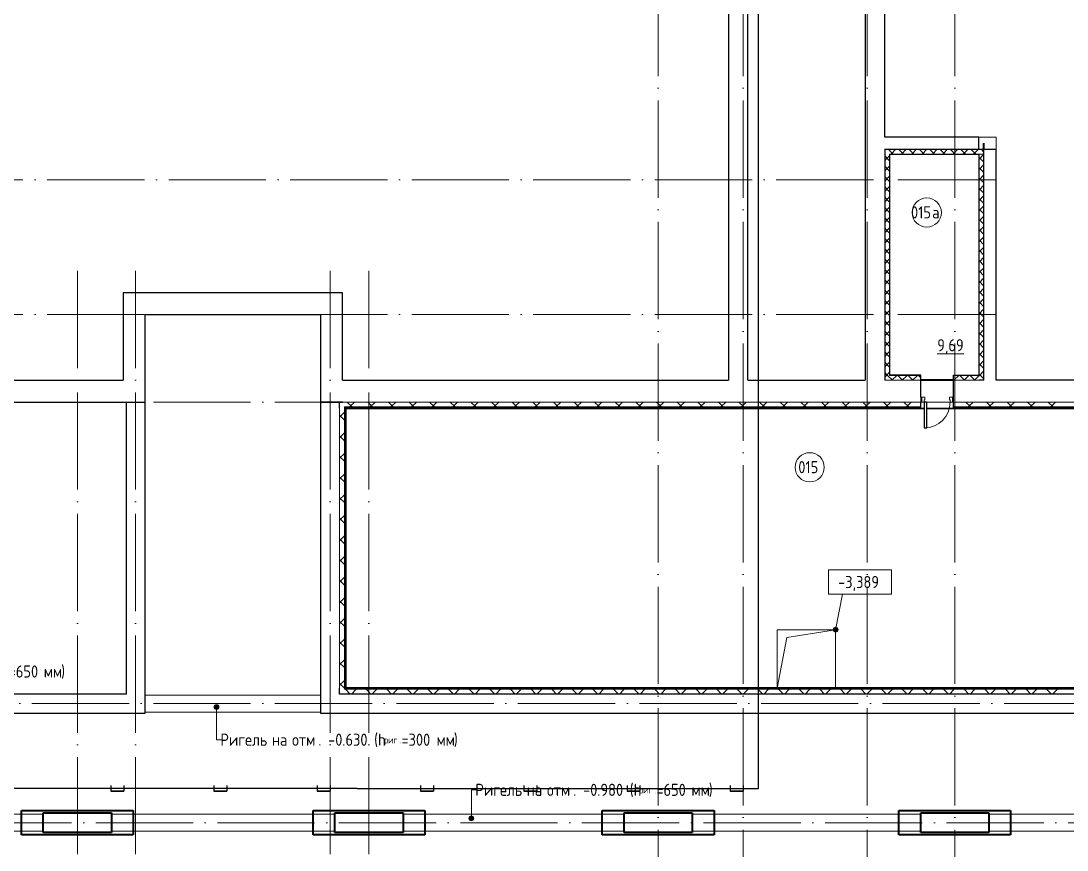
# Model space of a CAD drawing. Header units: millimetres. Extents: x -325553 to 627452, y -28539 to 738858.
# Drawn here: x -219687 to -198165, y 422467 to 439520 of the extents above; entities that cross this region are included whole.
import ezdxf

# ---------------------------------------------------------------- set-up
doc = ezdxf.new("R2010")
doc.units = ezdxf.units.MM
for name, pattern in [('ADSK_Линия сетки', [25, 20, -2.5, 0, -2.5]), ('ADSK_Сверху', [450, 300, -150]), ('ADSK_Штриховая_ш3 п1_5', [4.5, 3, -1.5])]:
    doc.linetypes.add(name, pattern=pattern)
for name, color, linetype, lineweight in [('RC-Линии_связи-Адресные', 5, 'Continuous', 30), ('Аннотация', 7, 'Continuous', 18), ('Двери', 252, 'Continuous', 9), ('Линии', 7, 'Continuous', 9), ('Марки помещений', 252, 'Continuous', 20), ('Несущие колонны', 252, 'Continuous', 18), ('Ограждение', 252, 'Continuous', 9), ('Оси', 252, 'Continuous', 9), ('Отметки', 7, 'Continuous', 9), ('Перекрытие', 252, 'Continuous', 18), ('Стены наружные', 7, 'Continuous', 18), ('Стены штриховка', 7, 'Continuous', 9)]:
    doc.layers.add(name, color=color, linetype=linetype, lineweight=lineweight)
doc.layers.add('Линии разделители', color=4, linetype='ADSK_Штриховая_ш3 п1_5', lineweight=40, true_color=0x00ffff)
doc.styles.add('GOST Common_2', font='', dxfattribs={"width": 0.9, "height": 250})
doc.styles.add('GOST Common_3', font='', dxfattribs={"height": 3.5})
doc.styles.get('GOST Common_2').set_extended_font_data('GOST type B')
doc.styles.get('GOST Common_3').set_extended_font_data('GOST 2.304 type A')
pattern_1 = [(0, (-224221, -2708.36), (0, 600), []), (90, (-224221, -2708.36), (-600, 4e-14), [])]

# ---------------------------------------------------------------- blocks, each defined once
blk = doc.blocks.new('подвал')
at = {"layer": 'Аннотация', "lineweight": 9, "true_color": 0x636466}
h = blk.add_hatch(color=251, dxfattribs=at)
edge = h.paths.add_edge_path()
edge.add_arc((-216405, -12509), 50, 0, 360)
h = blk.add_hatch(color=251, dxfattribs=at)
edge = h.paths.add_edge_path()
edge.add_arc((-211161, -14798), 50, 0, 360)
at = {"layer": 'Ограждение', "true_color": 0x636466}
h = blk.add_hatch(dxfattribs=at)
h.set_pattern_fill('FP_24', color=251, style=0, pattern_type=2)
h.set_pattern_definition(pattern_1)
h.paths.add_polyline_path([(-213747, -12118), (-213737, -12108), (-213737, -6373), (-213747, -6363), (-213747, -9247)])
h = blk.add_hatch(dxfattribs=at)
h.set_pattern_fill('FP_24', color=251, style=0, pattern_type=2)
h.set_pattern_definition(pattern_1)
h.paths.add_polyline_path([(-195633, -6373), (-194797, -6373), (-194787, -6363), (-201792, -6363), (-201792, -6373), (-200155, -6373)])
h.paths.add_polyline_path([(-213737, -6373), (-201842, -6373), (-201842, -6363), (-213747, -6363)])
h = blk.add_hatch(dxfattribs=at)
h.set_pattern_fill('FP_26', color=251, style=0, pattern_type=2)
h.set_pattern_definition([(0, (-224224.4, -2708.36), (0, 600), []), (90, (-224224.4, -2708.36), (-599.97, 4e-14), [])])
h.paths.add_polyline_path([(-213722, -12118), (-204867, -12118), (-204867, -12108), (-213737, -12108), (-213747, -12118), (-213737, -12118)])
h = blk.add_hatch(dxfattribs=at)
h.set_pattern_fill('FP_24', color=251, style=0, pattern_type=2)
h.set_pattern_definition(pattern_1)
h.paths.add_polyline_path([(-204678, -12118), (-203667, -12118), (-203667, -12108), (-204867, -12108), (-204867, -12118)])
h = blk.add_hatch(dxfattribs=at)
h.set_pattern_fill('FP_25', color=251, style=0, pattern_type=2)
h.set_pattern_definition([(0, (-224213.5, -2708.36), (0, 600), []), (90, (-224213.5, -2708.36), (-599.97, 4e-14), [])])
h.paths.add_polyline_path([(-194787, -12118), (-194797, -12108), (-203667, -12108), (-203667, -12118), (-194797, -12118)])
at = {"layer": 'Отметки', "true_color": 0x636466}
h = blk.add_hatch(color=251, dxfattribs=at)
edge = h.paths.add_edge_path()
edge.add_arc((-203667, -10918), 50, 0, 360)
at = {"color": 251, "lineweight": 18, "true_color": 0x636466}
for p, q in [((-204867, -12118), (-204867, -10918)), ((-204867, -10918), (-203667, -10918)), ((-203667, -10918), (-204674, -11078)), ((-203667, -10918), (-203667, -12118)), ((-204674, -11078), (-204867, -12118))]:
    blk.add_line(p, q, dxfattribs=at)
at = {"layer": 'Аннотация', "color": 251, "lineweight": 20, "true_color": 0x636466, "extrusion": (0, 0, -1)}
for p, q in [((-202515, -9690), (-203815, -9690)), ((-203815, -9690), (-203815, -10190)), ((-202515, -10190), (-202515, -9690)), ((-203815, -10190), (-202515, -10190))]:
    blk.add_line(p, q, dxfattribs=at)
at = {"layer": 'Аннотация', "color": 251, "lineweight": 9, "true_color": 0x636466}
for p, q in [((-216405, -12509), (-216405, -13181)), ((-216405, -13181), (-216302, -13181)), ((-211161, -14212), (-211058, -14212)), ((-211161, -14798), (-211161, -14212))]:
    blk.add_line(p, q, dxfattribs=at)
for centre in [(-216405, -12509), (-211161, -14798)]:
    blk.add_circle(centre, 50, dxfattribs=at)
at = {"layer": 'Двери', "color": 251, "true_color": 0x636466}
for p, q in [((-201892, -6138), (-201912, -6138)), ((-201912, -6138), (-201912, -6238)), ((-201912, -6238), (-201892, -6238)), ((-201892, -6138), (-201892, -6238)), ((-201832, -6138), (-201892, -6138)), ((-201892, -6238), (-201892, -6138)), ((-201892, -6238), (-201842, -6238)), ((-201842, -6238), (-201842, -6188)), ((-201842, -6188), (-201832, -6188)), ((-201832, -6188), (-201832, -6138)), ((-201262, -6138), (-201322, -6138)), ((-201322, -6138), (-201322, -6188)), ((-201322, -6188), (-201312, -6188)), ((-201312, -6188), (-201312, -6238)), ((-201312, -6238), (-201262, -6238)), ((-201262, -6238), (-201262, -6138)), ((-201262, -6138), (-201262, -6238)), ((-201242, -6138), (-201262, -6138)), ((-201262, -6238), (-201242, -6238)), ((-201242, -6238), (-201242, -6138))]:
    blk.add_line(p, q, dxfattribs=at)
at = {"layer": 'Двери', "color": 251, "lineweight": 30, "true_color": 0x636466}
for p, q in [((-201792, -6238), (-201842, -6238)), ((-201842, -6238), (-201842, -6768)), ((-201792, -6768), (-201792, -6238)), ((-201842, -6768), (-201792, -6768))]:
    blk.add_line(p, q, dxfattribs=at)
at = {"layer": 'Двери', "color": 251, "true_color": 0x636466}
blk.add_arc((-201842, -6238), 530, 270, 0, dxfattribs=at)
at = {"layer": 'Линии', "color": 251, "linetype": 'ADSK_Сверху', "ltscale": 100, "true_color": 0x636466}
for p, q in [((-217872, -12263), (-214262, -12263)), ((-217872, -12613), (-214262, -12613)), ((-219967, -14713), (-220872, -14713)), ((-213967, -14713), (-218567, -14713)), ((-208017, -14713), (-212567, -14713)), ((-201917, -14713), (-206617, -14713)), ((-195967, -14713), (-200517, -14713)), ((-219967, -15063), (-220872, -15063)), ((-213967, -15063), (-218567, -15063)), ((-208017, -15063), (-212567, -15063)), ((-201917, -15063), (-206617, -15063)), ((-195967, -15063), (-200517, -15063))]:
    blk.add_line(p, q, dxfattribs=at)
at = {"layer": 'Линии разделители', "color": 251, "true_color": 0x636466}
for p, q in [((-200617, -1038), (-200617, -913)), ((-201242, -5788), (-201912, -5788))]:
    blk.add_line(p, q, dxfattribs=at)
at = {"layer": 'Марки помещений', "color": 251, "true_color": 0x636466}
for centre in [(-201792, -2339), (-204200, -7578)]:
    blk.add_circle(centre, 300, dxfattribs=at)
at = {"layer": 'Несущие колонны', "color": 251, "lineweight": 40, "true_color": 0x636466}
for p, q in [((-220417, -15138), (-220417, -14638)), ((-220417, -14638), (-218117, -14638)), ((-219967, -15088), (-219967, -14688)), ((-219967, -14688), (-218567, -14688)), ((-218567, -14688), (-218567, -15088)), ((-218117, -14638), (-218117, -15138)), ((-214417, -15138), (-214417, -14638)), ((-214417, -14638), (-212117, -14638)), ((-213967, -15088), (-213967, -14688)), ((-213967, -14688), (-212567, -14688)), ((-212567, -14688), (-212567, -15088)), ((-212117, -14638), (-212117, -15138)), ((-208467, -15138), (-208467, -14638)), ((-208467, -14638), (-206167, -14638)), ((-208017, -15088), (-208017, -14688)), ((-208017, -14688), (-206617, -14688)), ((-206617, -14688), (-206617, -15088)), ((-206167, -14638), (-206167, -15138)), ((-202367, -15138), (-202367, -14638)), ((-202367, -14638), (-200067, -14638)), ((-201917, -15088), (-201917, -14688)), ((-201917, -14688), (-200517, -14688)), ((-200517, -14688), (-200517, -15088)), ((-200067, -14638), (-200067, -15138)), ((-218117, -15138), (-220417, -15138)), ((-218567, -15088), (-219967, -15088)), ((-212117, -15138), (-214417, -15138)), ((-212567, -15088), (-213967, -15088)), ((-206167, -15138), (-208467, -15138)), ((-206617, -15088), (-208017, -15088)), ((-200067, -15138), (-202367, -15138)), ((-200517, -15088), (-201917, -15088))]:
    blk.add_line(p, q, dxfattribs=at)
at = {"layer": 'Несущие колонны', "color": 251, "true_color": 0x636466}
for p, q in [((-220417, -14638), (-218117, -14638)), ((-220417, -15138), (-220417, -14638)), ((-219967, -14688), (-218567, -14688)), ((-219967, -15088), (-219967, -14688)), ((-218567, -14688), (-218567, -15088)), ((-218117, -14638), (-218117, -15138)), ((-214417, -14638), (-212117, -14638)), ((-214417, -15138), (-214417, -14638)), ((-213967, -14688), (-212567, -14688)), ((-213967, -15088), (-213967, -14688)), ((-212567, -14688), (-212567, -15088)), ((-212117, -14638), (-212117, -15138)), ((-208467, -14638), (-206167, -14638)), ((-208467, -15138), (-208467, -14638)), ((-208017, -14688), (-206617, -14688)), ((-208017, -15088), (-208017, -14688)), ((-206617, -14688), (-206617, -15088)), ((-206167, -14638), (-206167, -15138)), ((-202367, -14638), (-200067, -14638)), ((-202367, -15138), (-202367, -14638)), ((-201917, -14688), (-200517, -14688)), ((-201917, -15088), (-201917, -14688)), ((-200517, -14688), (-200517, -15088)), ((-200067, -14638), (-200067, -15138)), ((-218117, -15138), (-220417, -15138)), ((-218567, -15088), (-219967, -15088)), ((-212117, -15138), (-214417, -15138)), ((-212567, -15088), (-213967, -15088)), ((-206167, -15138), (-208467, -15138)), ((-206617, -15088), (-208017, -15088)), ((-200067, -15138), (-202367, -15138)), ((-200517, -15088), (-201917, -15088))]:
    blk.add_line(p, q, dxfattribs=at)
at = {"layer": 'Ограждение', "color": 251, "true_color": 0x636466}
for p, q in [((-213747, -6363), (-213737, -6373)), ((-213737, -6373), (-213747, -6363)), ((-213737, -12108), (-213737, -6373)), ((-213737, -6373), (-201842, -6373)), ((-201842, -6363), (-201912, -6363)), ((-201242, -6363), (-201792, -6363)), ((-201792, -6373), (-194797, -6373)), ((-213737, -12108), (-213747, -12118)), ((-204867, -12108), (-213737, -12108)), ((-203667, -12108), (-204867, -12108)), ((-204867, -12108), (-204867, -12118)), ((-194797, -12108), (-203667, -12108)), ((-203667, -12108), (-203667, -12118))]:
    blk.add_line(p, q, dxfattribs=at)
at = {"layer": 'Оси', "color": 251, "linetype": 'ADSK_Линия сетки', "ltscale": 100, "true_color": 0x636466}
for p, q in [((-207317, 29968), (-207317, -28468)), ((-205567, 29968), (-205567, -28468)), ((-203017, 29968), (-203017, -28468)), ((-201217, 29968), (-201217, -28468)), ((-200387, -1668), (-244528, -1668)), ((-219267, -3538), (-219267, -28468)), ((-218067, -3538), (-218067, -27198)), ((-214067, -3538), (-214067, -28468)), ((-213267, -3538), (-213267, -27198)), ((-200387, -4438), (-244528, -4438)), ((-168200, -6238), (-244528, -6238)), ((-168200, -12438), (-244528, -12438)), ((-174384, -14888), (-244528, -14888))]:
    blk.add_line(p, q, dxfattribs=at)
at = {"layer": 'Отметки', "color": 251, "lineweight": 20, "true_color": 0x636466}
for p, q in [((-203667, -10918), (-203525, -10190)), ((-203525, -10190), (-203165, -10190))]:
    blk.add_line(p, q, dxfattribs=at)
at = {"layer": 'Отметки', "color": 251, "true_color": 0x636466}
blk.add_circle((-203667, -10918), 50, dxfattribs=at)
at = {"layer": 'Перекрытие', "color": 251, "true_color": 0x636466}
for p, q in [((-201912, -5790), (-201242, -5790)), ((-201312, -6238), (-201792, -6238)), ((-204867, -10918), (-204867, -12108)), ((-203667, -10918), (-204867, -10918)), ((-203667, -12108), (-203667, -10918))]:
    blk.add_line(p, q, dxfattribs=at)
at = {"layer": 'Стены наружные', "color": 251, "lineweight": 30, "true_color": 0x636466}
for p, q in [((-205472, -5788), (-205472, 10987)), ((-203057, 10987), (-203057, -5788)), ((-205872, 10412), (-205872, -5788)), ((-202657, -788), (-202657, 10412)), ((-200719, -788), (-202657, -788)), ((-200719, -1038), (-200719, -788)), ((-202657, -1038), (-202657, -5788)), ((-202657, -1038), (-200367, -1038)), ((-200617, -5788), (-200617, -1038)), ((-200367, -5788), (-200367, -1038)), ((-202555, -5686), (-202555, -1140)), ((-202555, -1140), (-200719, -1140)), ((-200719, -1140), (-200719, -5686)), ((-218322, -3988), (-218322, -5788)), ((-213812, -3988), (-218322, -3988)), ((-213812, -5788), (-213812, -3988)), ((-217872, -6238), (-217872, -4438)), ((-217872, -4438), (-214262, -4438)), ((-214262, -4438), (-214262, -12633)), ((-233707, -5788), (-218322, -5788)), ((-213812, -5788), (-205872, -5788)), ((-205472, -5788), (-203057, -5788)), ((-201912, -5686), (-202555, -5686)), ((-201912, -6138), (-201912, -5686)), ((-201242, -6138), (-201242, -5686)), ((-201242, -5686), (-200719, -5686)), ((-200617, -5788), (-200719, -5788)), ((-194722, -5788), (-200367, -5788)), ((-231722, -6238), (-217872, -6238)), ((-218262, -6238), (-218262, -12243)), ((-217872, -12633), (-217872, -6238)), ((-214262, -6238), (-213812, -6238)), ((-213812, -6238), (-214262, -6238)), ((-213872, -6363), (-213872, -6238)), ((-201912, -6363), (-201912, -6238)), ((-201242, -6363), (-201242, -6238)), ((-213747, -6363), (-201912, -6363)), ((-213747, -12118), (-213747, -6363)), ((-194787, -6363), (-201242, -6363)), ((-218262, -12243), (-221002, -12243)), ((-213872, -12243), (-213872, -12118)), ((-194662, -12243), (-213872, -12243)), ((-194787, -12118), (-213747, -12118)), ((-221002, -12633), (-217872, -12633)), ((-214262, -12633), (-194272, -12633))]:
    blk.add_line(p, q, dxfattribs=at)
at = {"layer": 'Стены наружные', "color": 251, "true_color": 0x636466}
for p, q in [((-200719, -788), (-200367, -788)), ((-200367, -1038), (-200367, -788)), ((-201912, -5788), (-202657, -5788)), ((-201242, -5788), (-200719, -5788)), ((-213812, -6238), (-201912, -6238)), ((-201912, -6238), (-213812, -6238)), ((-201242, -6238), (-194722, -6238)), ((-194722, -6238), (-201242, -6238)), ((-213872, -12118), (-213872, -6363))]:
    blk.add_line(p, q, dxfattribs=at)
at = {"layer": 'Стены наружные', "color": 251, "linetype": 'Continuous', "lineweight": 9, "true_color": 0x636466}
for p, q in [((-202657, -1058), (-202637, -1038)), ((-202557, -1063), (-202582, -1038)), ((-202482, -1138), (-202557, -1063)), ((-202525, -1138), (-202425, -1038)), ((-202270, -1138), (-202370, -1038)), ((-202313, -1138), (-202213, -1038)), ((-202058, -1138), (-202158, -1038)), ((-202101, -1138), (-202001, -1038)), ((-201846, -1138), (-201946, -1038)), ((-201889, -1138), (-201789, -1038)), ((-201634, -1138), (-201734, -1038)), ((-201677, -1138), (-201577, -1038)), ((-201421, -1138), (-201521, -1038)), ((-201464, -1138), (-201364, -1038)), ((-201209, -1138), (-201309, -1038)), ((-201252, -1138), (-201152, -1038)), ((-200997, -1138), (-201097, -1038)), ((-201040, -1138), (-200940, -1038)), ((-200785, -1138), (-200885, -1038)), ((-200828, -1138), (-200728, -1038)), ((-200617, -1094), (-200673, -1038)), ((-202657, -1270), (-202557, -1170)), ((-202557, -1275), (-202657, -1175)), ((-202524, -1138), (-202525, -1140)), ((-202475, -1140), (-202476, -1138)), ((-201703, -1138), (-201704, -1140)), ((-201468, -1138), (-201470, -1140)), ((-201419, -1140), (-201420, -1138)), ((-200717, -1239), (-200618, -1140)), ((-200617, -1306), (-200717, -1206)), ((-202657, -1482), (-202557, -1382)), ((-202557, -1487), (-202657, -1387)), ((-200717, -1462), (-200719, -1466)), ((-200717, -1451), (-200617, -1351)), ((-200617, -1518), (-200717, -1418)), ((-202657, -1694), (-202557, -1594)), ((-202557, -1700), (-202657, -1600)), ((-200717, -1663), (-200617, -1563)), ((-200617, -1730), (-200717, -1630)), ((-202657, -1906), (-202557, -1806)), ((-202557, -1912), (-202657, -1812)), ((-200717, -1876), (-200617, -1776)), ((-200617, -1943), (-200717, -1843)), ((-202657, -2118), (-202557, -2018)), ((-202557, -2124), (-202657, -2024)), ((-200717, -2088), (-200617, -1988)), ((-200617, -2155), (-200717, -2055)), ((-202657, -2331), (-202557, -2231)), ((-202557, -2336), (-202657, -2236)), ((-200717, -2300), (-200617, -2200)), ((-200617, -2367), (-200717, -2267)), ((-202657, -2543), (-202557, -2443)), ((-202557, -2548), (-202657, -2448)), ((-202555, -2411), (-202557, -2414)), ((-200717, -2512), (-200617, -2412)), ((-200617, -2579), (-200717, -2479)), ((-202657, -2755), (-202557, -2655)), ((-202557, -2760), (-202657, -2660)), ((-202555, -2627), (-202557, -2624)), ((-200717, -2724), (-200617, -2624)), ((-200617, -2791), (-200717, -2691)), ((-202657, -2967), (-202557, -2867)), ((-202557, -2972), (-202657, -2872)), ((-202555, -2830), (-202557, -2827)), ((-200717, -2966), (-200719, -2962)), ((-200717, -2936), (-200617, -2836)), ((-200617, -3003), (-200717, -2903)), ((-202657, -3179), (-202557, -3079)), ((-202557, -3185), (-202657, -3085)), ((-202555, -3223), (-202557, -3227)), ((-200717, -3148), (-200617, -3048)), ((-200617, -3215), (-200717, -3115)), ((-202657, -3391), (-202557, -3291)), ((-202557, -3397), (-202657, -3297)), ((-200717, -3360), (-200617, -3260)), ((-200617, -3427), (-200717, -3327)), ((-202657, -3603), (-202557, -3503)), ((-202557, -3609), (-202657, -3509)), ((-200717, -3573), (-200617, -3473)), ((-200617, -3640), (-200717, -3540)), ((-202657, -3816), (-202557, -3716)), ((-202557, -3821), (-202657, -3721)), ((-200717, -3785), (-200617, -3685)), ((-200617, -3852), (-200717, -3752)), ((-202657, -4028), (-202557, -3928)), ((-202557, -4033), (-202657, -3933)), ((-200717, -3997), (-200617, -3897)), ((-200617, -4064), (-200717, -3964)), ((-202657, -4240), (-202557, -4140)), ((-202557, -4245), (-202657, -4145)), ((-200717, -4209), (-200617, -4109)), ((-200617, -4276), (-200717, -4176)), ((-202657, -4452), (-202557, -4352)), ((-202557, -4457), (-202657, -4357)), ((-200717, -4421), (-200617, -4321)), ((-200617, -4488), (-200717, -4388)), ((-202657, -4664), (-202557, -4564)), ((-202557, -4669), (-202657, -4569)), ((-200717, -4633), (-200617, -4533)), ((-200617, -4700), (-200717, -4600)), ((-202657, -4876), (-202557, -4776)), ((-202557, -4882), (-202657, -4782)), ((-200717, -4845), (-200617, -4745)), ((-200617, -4912), (-200717, -4812)), ((-202657, -5088), (-202557, -4988)), ((-202557, -5094), (-202657, -4994)), ((-202555, -5065), (-202557, -5062)), ((-200717, -5057), (-200617, -4957)), ((-200617, -5125), (-200717, -5025)), ((-202657, -5300), (-202557, -5200)), ((-202557, -5306), (-202657, -5206)), ((-200717, -5270), (-200617, -5170)), ((-200617, -5337), (-200717, -5237)), ((-202657, -5513), (-202557, -5413)), ((-202557, -5518), (-202657, -5418)), ((-202555, -5459), (-202557, -5462)), ((-200717, -5404), (-200718, -5402)), ((-200717, -5482), (-200617, -5382)), ((-200617, -5549), (-200717, -5449)), ((-200717, -5694), (-200617, -5594)), ((-202599, -5688), (-202657, -5630)), ((-202657, -5725), (-202620, -5688)), ((-202620, -5688), (-202557, -5625)), ((-202499, -5788), (-202599, -5688)), ((-202508, -5788), (-202408, -5688)), ((-202326, -5749), (-202387, -5688)), ((-202287, -5788), (-202326, -5749)), ((-202296, -5788), (-202196, -5688)), ((-202075, -5788), (-202175, -5688)), ((-202084, -5788), (-201984, -5688)), ((-201914, -5737), (-201963, -5688)), ((-201961, -5688), (-201962, -5686)), ((-201226, -5788), (-201240, -5774)), ((-201235, -5788), (-201135, -5688)), ((-201014, -5788), (-201114, -5688)), ((-201023, -5788), (-200923, -5688)), ((-200927, -5686), (-200928, -5688)), ((-200802, -5788), (-200902, -5688)), ((-200811, -5788), (-200726, -5703)), ((-200788, -5688), (-200789, -5686)), ((-200726, -5703), (-200717, -5694)), ((-200617, -5761), (-200717, -5661)), ((-213616, -6338), (-213716, -6238)), ((-213616, -6338), (-213716, -6238)), ((-213665, -6338), (-213565, -6238)), ((-213665, -6338), (-213565, -6238)), ((-213192, -6338), (-213292, -6238)), ((-213192, -6338), (-213292, -6238)), ((-213241, -6338), (-213141, -6238)), ((-213241, -6338), (-213141, -6238)), ((-212768, -6338), (-212868, -6238)), ((-212768, -6338), (-212868, -6238)), ((-212816, -6338), (-212716, -6238)), ((-212816, -6338), (-212716, -6238)), ((-212343, -6338), (-212443, -6238)), ((-212343, -6338), (-212443, -6238)), ((-212392, -6338), (-212292, -6238)), ((-212392, -6338), (-212292, -6238)), ((-211919, -6338), (-212019, -6238)), ((-211919, -6338), (-212019, -6238)), ((-211968, -6338), (-211868, -6238)), ((-211968, -6338), (-211868, -6238)), ((-211495, -6338), (-211595, -6238)), ((-211495, -6338), (-211595, -6238)), ((-211543, -6338), (-211443, -6238)), ((-211543, -6338), (-211443, -6238)), ((-211071, -6338), (-211171, -6238)), ((-211071, -6338), (-211171, -6238)), ((-211119, -6338), (-211019, -6238)), ((-211119, -6338), (-211019, -6238)), ((-210646, -6338), (-210746, -6238)), ((-210646, -6338), (-210746, -6238)), ((-210695, -6338), (-210595, -6238)), ((-210695, -6338), (-210595, -6238)), ((-210222, -6338), (-210322, -6238)), ((-210222, -6338), (-210322, -6238)), ((-210271, -6338), (-210171, -6238)), ((-210271, -6338), (-210171, -6238)), ((-209798, -6338), (-209898, -6238)), ((-209798, -6338), (-209898, -6238)), ((-209846, -6338), (-209746, -6238)), ((-209846, -6338), (-209746, -6238)), ((-209374, -6338), (-209474, -6238)), ((-209374, -6338), (-209474, -6238)), ((-209422, -6338), (-209322, -6238)), ((-209422, -6338), (-209322, -6238)), ((-208949, -6338), (-209049, -6238)), ((-208949, -6338), (-209049, -6238)), ((-208998, -6338), (-208898, -6238)), ((-208998, -6338), (-208898, -6238)), ((-208525, -6338), (-208625, -6238)), ((-208525, -6338), (-208625, -6238)), ((-208574, -6338), (-208474, -6238)), ((-208574, -6338), (-208474, -6238)), ((-208101, -6338), (-208201, -6238)), ((-208101, -6338), (-208201, -6238)), ((-208149, -6338), (-208049, -6238)), ((-208149, -6338), (-208049, -6238)), ((-207677, -6338), (-207777, -6238)), ((-207677, -6338), (-207777, -6238)), ((-207725, -6338), (-207625, -6238)), ((-207725, -6338), (-207625, -6238)), ((-207252, -6338), (-207352, -6238)), ((-207252, -6338), (-207352, -6238)), ((-207301, -6338), (-207201, -6238)), ((-207301, -6338), (-207201, -6238)), ((-206828, -6338), (-206928, -6238)), ((-206828, -6338), (-206928, -6238)), ((-206877, -6338), (-206777, -6238)), ((-206877, -6338), (-206777, -6238)), ((-206404, -6338), (-206504, -6238)), ((-206404, -6338), (-206504, -6238)), ((-206452, -6338), (-206352, -6238)), ((-206452, -6338), (-206352, -6238)), ((-205979, -6338), (-206079, -6238)), ((-205979, -6338), (-206079, -6238)), ((-206028, -6338), (-205928, -6238)), ((-206028, -6338), (-205928, -6238)), ((-205555, -6338), (-205655, -6238)), ((-205555, -6338), (-205655, -6238)), ((-205604, -6338), (-205504, -6238)), ((-205604, -6338), (-205504, -6238)), ((-205131, -6338), (-205231, -6238)), ((-205131, -6338), (-205231, -6238)), ((-205180, -6338), (-205080, -6238)), ((-205180, -6338), (-205080, -6238)), ((-204707, -6338), (-204807, -6238)), ((-204707, -6338), (-204807, -6238)), ((-204755, -6338), (-204655, -6238)), ((-204755, -6338), (-204655, -6238)), ((-204282, -6338), (-204382, -6238)), ((-204282, -6338), (-204382, -6238)), ((-204331, -6338), (-204231, -6238)), ((-204331, -6338), (-204231, -6238)), ((-203858, -6338), (-203958, -6238)), ((-203858, -6338), (-203958, -6238)), ((-203907, -6338), (-203807, -6238)), ((-203907, -6338), (-203807, -6238)), ((-203434, -6338), (-203534, -6238)), ((-203434, -6338), (-203534, -6238)), ((-203482, -6338), (-203382, -6238)), ((-203482, -6338), (-203382, -6238)), ((-203010, -6338), (-203110, -6238)), ((-203010, -6338), (-203110, -6238)), ((-203058, -6338), (-202958, -6238)), ((-203058, -6338), (-202958, -6238)), ((-202585, -6338), (-202685, -6238)), ((-202585, -6338), (-202685, -6238)), ((-202634, -6338), (-202534, -6238)), ((-202634, -6338), (-202534, -6238)), ((-202161, -6338), (-202261, -6238)), ((-202161, -6338), (-202261, -6238)), ((-202210, -6338), (-202110, -6238)), ((-202210, -6338), (-202110, -6238)), ((-200888, -6338), (-200988, -6238)), ((-200888, -6338), (-200988, -6238)), ((-200937, -6338), (-200837, -6238)), ((-200937, -6338), (-200837, -6238)), ((-200464, -6338), (-200564, -6238)), ((-200464, -6338), (-200564, -6238)), ((-200513, -6338), (-200413, -6238)), ((-200513, -6338), (-200413, -6238)), ((-200040, -6338), (-200140, -6238)), ((-200040, -6338), (-200140, -6238)), ((-200088, -6338), (-199988, -6238)), ((-200088, -6338), (-199988, -6238)), ((-199616, -6338), (-199716, -6238)), ((-199616, -6338), (-199716, -6238)), ((-199664, -6338), (-199564, -6238)), ((-199664, -6338), (-199564, -6238)), ((-199191, -6338), (-199291, -6238)), ((-199191, -6338), (-199291, -6238)), ((-199240, -6338), (-199140, -6238)), ((-199240, -6338), (-199140, -6238)), ((-213872, -6545), (-213772, -6445)), ((-213872, -6545), (-213772, -6445)), ((-213665, -6361), (-213665, -6363)), ((-213560, -6361), (-213560, -6363)), ((-213455, -6361), (-213455, -6363)), ((-213350, -6361), (-213350, -6363)), ((-213245, -6361), (-213245, -6363)), ((-213140, -6361), (-213140, -6363)), ((-213035, -6361), (-213035, -6363)), ((-212930, -6361), (-212930, -6363)), ((-212825, -6361), (-212825, -6363)), ((-212720, -6361), (-212720, -6363)), ((-212615, -6361), (-212615, -6363)), ((-212510, -6361), (-212510, -6363)), ((-212405, -6361), (-212405, -6363)), ((-212300, -6361), (-212300, -6363)), ((-212195, -6361), (-212195, -6363)), ((-212090, -6361), (-212090, -6363)), ((-211985, -6361), (-211985, -6363)), ((-211880, -6361), (-211880, -6363)), ((-211775, -6361), (-211775, -6363)), ((-211670, -6361), (-211670, -6363)), ((-211565, -6361), (-211565, -6363)), ((-211460, -6361), (-211460, -6363)), ((-211355, -6361), (-211355, -6363)), ((-211250, -6361), (-211250, -6363)), ((-211145, -6361), (-211145, -6363)), ((-211040, -6361), (-211040, -6363)), ((-210935, -6361), (-210935, -6363)), ((-210830, -6361), (-210830, -6363)), ((-210725, -6361), (-210725, -6363)), ((-210620, -6361), (-210620, -6363)), ((-210515, -6361), (-210515, -6363)), ((-210410, -6361), (-210410, -6363)), ((-210305, -6361), (-210305, -6363)), ((-210200, -6361), (-210200, -6363)), ((-210095, -6361), (-210095, -6363)), ((-209990, -6361), (-209990, -6363)), ((-209885, -6361), (-209885, -6363)), ((-209780, -6361), (-209780, -6363)), ((-209675, -6361), (-209675, -6363)), ((-209570, -6361), (-209570, -6363)), ((-209465, -6361), (-209465, -6363)), ((-209360, -6361), (-209360, -6363)), ((-209255, -6361), (-209255, -6363)), ((-209150, -6361), (-209150, -6363)), ((-209045, -6361), (-209045, -6363)), ((-208940, -6361), (-208940, -6363)), ((-208835, -6361), (-208835, -6363)), ((-208730, -6361), (-208730, -6363)), ((-208625, -6361), (-208625, -6363)), ((-208520, -6361), (-208520, -6363)), ((-208415, -6361), (-208415, -6363)), ((-208310, -6361), (-208310, -6363)), ((-208205, -6361), (-208205, -6363)), ((-208100, -6361), (-208100, -6363)), ((-207995, -6361), (-207995, -6363)), ((-207890, -6361), (-207890, -6363)), ((-207785, -6361), (-207785, -6363)), ((-207680, -6361), (-207680, -6363)), ((-207575, -6361), (-207575, -6363)), ((-207470, -6361), (-207470, -6363)), ((-207365, -6361), (-207365, -6363)), ((-207260, -6361), (-207260, -6363)), ((-207155, -6361), (-207155, -6363)), ((-207050, -6361), (-207050, -6363)), ((-206945, -6361), (-206945, -6363)), ((-206840, -6361), (-206840, -6363)), ((-206735, -6361), (-206735, -6363)), ((-206630, -6361), (-206630, -6363)), ((-206525, -6361), (-206525, -6363)), ((-206420, -6361), (-206420, -6363)), ((-206315, -6361), (-206315, -6363)), ((-206210, -6361), (-206210, -6363)), ((-206105, -6361), (-206105, -6363)), ((-206000, -6361), (-206000, -6363)), ((-205895, -6361), (-205895, -6363)), ((-205790, -6361), (-205790, -6363)), ((-205685, -6361), (-205685, -6363)), ((-205580, -6361), (-205580, -6363)), ((-205475, -6361), (-205475, -6363)), ((-205370, -6361), (-205370, -6363)), ((-205265, -6361), (-205265, -6363)), ((-205160, -6361), (-205160, -6363)), ((-205055, -6361), (-205055, -6363)), ((-204950, -6361), (-204950, -6363)), ((-204845, -6361), (-204845, -6363)), ((-204740, -6361), (-204740, -6363)), ((-204635, -6361), (-204635, -6363)), ((-204530, -6361), (-204530, -6363)), ((-204425, -6361), (-204425, -6363)), ((-204320, -6361), (-204320, -6363)), ((-204215, -6361), (-204215, -6363)), ((-204110, -6361), (-204110, -6363)), ((-204005, -6361), (-204005, -6363)), ((-203900, -6361), (-203900, -6363)), ((-203795, -6361), (-203795, -6363)), ((-203690, -6361), (-203690, -6363)), ((-203585, -6361), (-203585, -6363)), ((-203480, -6361), (-203480, -6363)), ((-203375, -6361), (-203375, -6363)), ((-203270, -6361), (-203270, -6363)), ((-203165, -6361), (-203165, -6363)), ((-203060, -6361), (-203060, -6363)), ((-202955, -6361), (-202955, -6363)), ((-202850, -6361), (-202850, -6363)), ((-202745, -6361), (-202745, -6363)), ((-202640, -6361), (-202640, -6363)), ((-202535, -6361), (-202535, -6363)), ((-202430, -6361), (-202430, -6363)), ((-202325, -6361), (-202325, -6363)), ((-202220, -6361), (-202220, -6363)), ((-202115, -6361), (-202115, -6363)), ((-202010, -6361), (-202010, -6363)), ((-201170, -6361), (-201170, -6363)), ((-201065, -6361), (-201065, -6363)), ((-200960, -6361), (-200960, -6363)), ((-200855, -6361), (-200855, -6363)), ((-200750, -6361), (-200750, -6363)), ((-200645, -6361), (-200645, -6363)), ((-200540, -6361), (-200540, -6363)), ((-200435, -6361), (-200435, -6363)), ((-200330, -6361), (-200330, -6363)), ((-200225, -6361), (-200225, -6363)), ((-200120, -6361), (-200120, -6363)), ((-200015, -6361), (-200015, -6363)), ((-199910, -6361), (-199910, -6363)), ((-199805, -6361), (-199805, -6363)), ((-199700, -6361), (-199700, -6363)), ((-199595, -6361), (-199595, -6363)), ((-199490, -6361), (-199490, -6363)), ((-199385, -6361), (-199385, -6363)), ((-199280, -6361), (-199280, -6363)), ((-199175, -6361), (-199175, -6363)), ((-199070, -6361), (-199070, -6363)), ((-198965, -6361), (-198965, -6363)), ((-213772, -6607), (-213872, -6507)), ((-213772, -6607), (-213872, -6507)), ((-213749, -6458), (-213747, -6458)), ((-213749, -6563), (-213747, -6563)), ((-213749, -6668), (-213747, -6668)), ((-213872, -6969), (-213772, -6869)), ((-213872, -6969), (-213772, -6869)), ((-213749, -6773), (-213747, -6773)), ((-213749, -6878), (-213747, -6878)), ((-213772, -7031), (-213872, -6931)), ((-213772, -7031), (-213872, -6931)), ((-213749, -6983), (-213747, -6983)), ((-213749, -7088), (-213747, -7088)), ((-213872, -7394), (-213772, -7294)), ((-213872, -7394), (-213772, -7294)), ((-213749, -7193), (-213747, -7193)), ((-213749, -7298), (-213747, -7298)), ((-213772, -7455), (-213872, -7355)), ((-213772, -7455), (-213872, -7355)), ((-213749, -7403), (-213747, -7403)), ((-213749, -7508), (-213747, -7508)), ((-213872, -7818), (-213772, -7718)), ((-213872, -7818), (-213772, -7718)), ((-213749, -7613), (-213747, -7613)), ((-213749, -7718), (-213747, -7718)), ((-213772, -7879), (-213872, -7779)), ((-213772, -7879), (-213872, -7779)), ((-213749, -7823), (-213747, -7823)), ((-213749, -7928), (-213747, -7928)), ((-213872, -8242), (-213772, -8142)), ((-213872, -8242), (-213772, -8142)), ((-213749, -8033), (-213747, -8033)), ((-213749, -8138), (-213747, -8138)), ((-213772, -8304), (-213872, -8204)), ((-213772, -8304), (-213872, -8204)), ((-213749, -8243), (-213747, -8243)), ((-213749, -8348), (-213747, -8348)), ((-213872, -8667), (-213772, -8567)), ((-213872, -8667), (-213772, -8567)), ((-213749, -8453), (-213747, -8453)), ((-213749, -8558), (-213747, -8558)), ((-213772, -8728), (-213872, -8628)), ((-213772, -8728), (-213872, -8628)), ((-213749, -8663), (-213747, -8663)), ((-213749, -8768), (-213747, -8768)), ((-213872, -9091), (-213772, -8991)), ((-213872, -9091), (-213772, -8991)), ((-213749, -8873), (-213747, -8873)), ((-213749, -8978), (-213747, -8978)), ((-213772, -9152), (-213872, -9052)), ((-213772, -9152), (-213872, -9052)), ((-213749, -9083), (-213747, -9083)), ((-213749, -9188), (-213747, -9188)), ((-213872, -9515), (-213772, -9415)), ((-213872, -9515), (-213772, -9415)), ((-213749, -9293), (-213747, -9293)), ((-213749, -9398), (-213747, -9398)), ((-213772, -9576), (-213872, -9476)), ((-213772, -9576), (-213872, -9476)), ((-213749, -9503), (-213747, -9503)), ((-213749, -9608), (-213747, -9608)), ((-213872, -9939), (-213772, -9839)), ((-213872, -9939), (-213772, -9839)), ((-213749, -9713), (-213747, -9713)), ((-213749, -9818), (-213747, -9818)), ((-213772, -10001), (-213872, -9901)), ((-213772, -10001), (-213872, -9901)), ((-213749, -9923), (-213747, -9923)), ((-213749, -10028), (-213747, -10028)), ((-213872, -10364), (-213772, -10264)), ((-213872, -10364), (-213772, -10264)), ((-213772, -10425), (-213872, -10325)), ((-213772, -10425), (-213872, -10325)), ((-213749, -10133), (-213747, -10133)), ((-213749, -10238), (-213747, -10238)), ((-213749, -10343), (-213747, -10343)), ((-213749, -10448), (-213747, -10448)), ((-213872, -10788), (-213772, -10688)), ((-213872, -10788), (-213772, -10688)), ((-213772, -10849), (-213872, -10749)), ((-213772, -10849), (-213872, -10749)), ((-213749, -10553), (-213747, -10553)), ((-213749, -10658), (-213747, -10658)), ((-213749, -10763), (-213747, -10763)), ((-213749, -10868), (-213747, -10868)), ((-213749, -10973), (-213747, -10973)), ((-213872, -11212), (-213772, -11112)), ((-213872, -11212), (-213772, -11112)), ((-213772, -11274), (-213872, -11174)), ((-213772, -11274), (-213872, -11174)), ((-213749, -11078), (-213747, -11078)), ((-213749, -11183), (-213747, -11183)), ((-213749, -11288), (-213747, -11288)), ((-213749, -11393), (-213747, -11393)), ((-213872, -11636), (-213772, -11536)), ((-213872, -11636), (-213772, -11536)), ((-213772, -11698), (-213872, -11598)), ((-213772, -11698), (-213872, -11598)), ((-213749, -11498), (-213747, -11498)), ((-213749, -11603), (-213747, -11603)), ((-213749, -11708), (-213747, -11708)), ((-213749, -11813), (-213747, -11813)), ((-213872, -12061), (-213772, -11961)), ((-213872, -12061), (-213772, -11961)), ((-213772, -12122), (-213872, -12022)), ((-213772, -12122), (-213872, -12022)), ((-213749, -11918), (-213747, -11918)), ((-213749, -12023), (-213747, -12023)), ((-213651, -12243), (-213751, -12143)), ((-213651, -12243), (-213751, -12143)), ((-213727, -12121), (-213727, -12118)), ((-213630, -12243), (-213530, -12143)), ((-213630, -12243), (-213530, -12143)), ((-213622, -12121), (-213622, -12118)), ((-213517, -12121), (-213517, -12118)), ((-213412, -12121), (-213412, -12118)), ((-213227, -12243), (-213327, -12143)), ((-213227, -12243), (-213327, -12143)), ((-213307, -12121), (-213307, -12118)), ((-213206, -12243), (-213106, -12143)), ((-213206, -12243), (-213106, -12143)), ((-213202, -12121), (-213202, -12118)), ((-213097, -12121), (-213097, -12118)), ((-212992, -12121), (-212992, -12118)), ((-212802, -12243), (-212902, -12143)), ((-212802, -12243), (-212902, -12143)), ((-212887, -12121), (-212887, -12118)), ((-212782, -12121), (-212782, -12118)), ((-212782, -12243), (-212682, -12143)), ((-212782, -12243), (-212682, -12143)), ((-212677, -12121), (-212677, -12118)), ((-212572, -12121), (-212572, -12118)), ((-212378, -12243), (-212478, -12143)), ((-212378, -12243), (-212478, -12143)), ((-212467, -12121), (-212467, -12118)), ((-212362, -12121), (-212362, -12118)), ((-212357, -12243), (-212257, -12143)), ((-212357, -12243), (-212257, -12143)), ((-212257, -12121), (-212257, -12118)), ((-212152, -12121), (-212152, -12118)), ((-211954, -12243), (-212054, -12143)), ((-211954, -12243), (-212054, -12143)), ((-212047, -12121), (-212047, -12118)), ((-211942, -12121), (-211942, -12118)), ((-211933, -12243), (-211833, -12143)), ((-211933, -12243), (-211833, -12143)), ((-211837, -12121), (-211837, -12118)), ((-211732, -12121), (-211732, -12118)), ((-211530, -12243), (-211630, -12143)), ((-211530, -12243), (-211630, -12143)), ((-211627, -12121), (-211627, -12118)), ((-211522, -12121), (-211522, -12118)), ((-211509, -12243), (-211409, -12143)), ((-211509, -12243), (-211409, -12143)), ((-211417, -12121), (-211417, -12118)), ((-211312, -12121), (-211312, -12118)), ((-211207, -12121), (-211207, -12118)), ((-211105, -12243), (-211205, -12143)), ((-211105, -12243), (-211205, -12143)), ((-211102, -12121), (-211102, -12118)), ((-211085, -12243), (-210985, -12143)), ((-211085, -12243), (-210985, -12143)), ((-210997, -12121), (-210997, -12118)), ((-210892, -12121), (-210892, -12118)), ((-210787, -12121), (-210787, -12118)), ((-210681, -12243), (-210781, -12143)), ((-210681, -12243), (-210781, -12143)), ((-210682, -12121), (-210682, -12118)), ((-210660, -12243), (-210560, -12143)), ((-210660, -12243), (-210560, -12143)), ((-210577, -12121), (-210577, -12118)), ((-210472, -12121), (-210472, -12118)), ((-210367, -12121), (-210367, -12118)), ((-210257, -12243), (-210357, -12143)), ((-210257, -12243), (-210357, -12143)), ((-210262, -12121), (-210262, -12118)), ((-210236, -12243), (-210136, -12143)), ((-210236, -12243), (-210136, -12143)), ((-210157, -12121), (-210157, -12118)), ((-210052, -12121), (-210052, -12118)), ((-209947, -12121), (-209947, -12118)), ((-209833, -12243), (-209933, -12143)), ((-209833, -12243), (-209933, -12143)), ((-209842, -12121), (-209842, -12118)), ((-209812, -12243), (-209712, -12143)), ((-209812, -12243), (-209712, -12143)), ((-209737, -12121), (-209737, -12118)), ((-209632, -12121), (-209632, -12118)), ((-209527, -12121), (-209527, -12118)), ((-209408, -12243), (-209508, -12143)), ((-209408, -12243), (-209508, -12143)), ((-209422, -12121), (-209422, -12118)), ((-209387, -12243), (-209287, -12143)), ((-209387, -12243), (-209287, -12143)), ((-209317, -12121), (-209317, -12118)), ((-209212, -12121), (-209212, -12118)), ((-209107, -12121), (-209107, -12118)), ((-208984, -12243), (-209084, -12143)), ((-208984, -12243), (-209084, -12143)), ((-209002, -12121), (-209002, -12118)), ((-208963, -12243), (-208863, -12143)), ((-208963, -12243), (-208863, -12143)), ((-208897, -12121), (-208897, -12118)), ((-208792, -12121), (-208792, -12118)), ((-208687, -12121), (-208687, -12118)), ((-208560, -12243), (-208660, -12143)), ((-208560, -12243), (-208660, -12143)), ((-208582, -12121), (-208582, -12118)), ((-208539, -12243), (-208439, -12143)), ((-208539, -12243), (-208439, -12143)), ((-208477, -12121), (-208477, -12118)), ((-208372, -12121), (-208372, -12118)), ((-208267, -12121), (-208267, -12118)), ((-208135, -12243), (-208235, -12143)), ((-208135, -12243), (-208235, -12143)), ((-208162, -12121), (-208162, -12118)), ((-208115, -12243), (-208015, -12143)), ((-208115, -12243), (-208015, -12143)), ((-208057, -12121), (-208057, -12118)), ((-207952, -12121), (-207952, -12118)), ((-207847, -12121), (-207847, -12118)), ((-207711, -12243), (-207811, -12143)), ((-207711, -12243), (-207811, -12143)), ((-207742, -12121), (-207742, -12118)), ((-207690, -12243), (-207590, -12143)), ((-207690, -12243), (-207590, -12143)), ((-207637, -12121), (-207637, -12118)), ((-207532, -12121), (-207532, -12118)), ((-207427, -12121), (-207427, -12118)), ((-207287, -12243), (-207387, -12143)), ((-207287, -12243), (-207387, -12143)), ((-207322, -12121), (-207322, -12118)), ((-207266, -12243), (-207166, -12143)), ((-207266, -12243), (-207166, -12143)), ((-207217, -12121), (-207217, -12118)), ((-207112, -12121), (-207112, -12118)), ((-207007, -12121), (-207007, -12118)), ((-206863, -12243), (-206963, -12143)), ((-206863, -12243), (-206963, -12143)), ((-206902, -12121), (-206902, -12118)), ((-206842, -12243), (-206742, -12143)), ((-206842, -12243), (-206742, -12143)), ((-206797, -12121), (-206797, -12118)), ((-206692, -12121), (-206692, -12118)), ((-206587, -12121), (-206587, -12118)), ((-206438, -12243), (-206538, -12143)), ((-206438, -12243), (-206538, -12143)), ((-206482, -12121), (-206482, -12118)), ((-206418, -12243), (-206318, -12143)), ((-206418, -12243), (-206318, -12143)), ((-206377, -12121), (-206377, -12118)), ((-206272, -12121), (-206272, -12118)), ((-206167, -12121), (-206167, -12118)), ((-206014, -12243), (-206114, -12143)), ((-206014, -12243), (-206114, -12143)), ((-206062, -12121), (-206062, -12118)), ((-205993, -12243), (-205893, -12143)), ((-205993, -12243), (-205893, -12143)), ((-205957, -12121), (-205957, -12118)), ((-205852, -12121), (-205852, -12118)), ((-205747, -12121), (-205747, -12118)), ((-205590, -12243), (-205690, -12143)), ((-205590, -12243), (-205690, -12143)), ((-205642, -12121), (-205642, -12118)), ((-205569, -12243), (-205469, -12143)), ((-205569, -12243), (-205469, -12143)), ((-205537, -12121), (-205537, -12118)), ((-205432, -12121), (-205432, -12118)), ((-205327, -12121), (-205327, -12118)), ((-205166, -12243), (-205266, -12143)), ((-205166, -12243), (-205266, -12143)), ((-205222, -12121), (-205222, -12118)), ((-205145, -12243), (-205045, -12143)), ((-205145, -12243), (-205045, -12143)), ((-205117, -12121), (-205117, -12118)), ((-205012, -12121), (-205012, -12118)), ((-204907, -12121), (-204907, -12118)), ((-204741, -12243), (-204841, -12143)), ((-204741, -12243), (-204841, -12143)), ((-204802, -12121), (-204802, -12118)), ((-204721, -12243), (-204621, -12143)), ((-204721, -12243), (-204621, -12143)), ((-204697, -12121), (-204697, -12118)), ((-204592, -12121), (-204592, -12118)), ((-204487, -12121), (-204487, -12118)), ((-204317, -12243), (-204417, -12143)), ((-204317, -12243), (-204417, -12143)), ((-204382, -12121), (-204382, -12118)), ((-204296, -12243), (-204196, -12143)), ((-204296, -12243), (-204196, -12143)), ((-204277, -12121), (-204277, -12118)), ((-204172, -12121), (-204172, -12118)), ((-204067, -12121), (-204067, -12118)), ((-203893, -12243), (-203993, -12143)), ((-203893, -12243), (-203993, -12143)), ((-203962, -12121), (-203962, -12118)), ((-203872, -12243), (-203772, -12143)), ((-203872, -12243), (-203772, -12143)), ((-203857, -12121), (-203857, -12118)), ((-203752, -12121), (-203752, -12118)), ((-203647, -12121), (-203647, -12118)), ((-203469, -12243), (-203569, -12143)), ((-203469, -12243), (-203569, -12143)), ((-203542, -12121), (-203542, -12118)), ((-203448, -12243), (-203348, -12143)), ((-203448, -12243), (-203348, -12143)), ((-203437, -12121), (-203437, -12118)), ((-203332, -12121), (-203332, -12118)), ((-203227, -12121), (-203227, -12118)), ((-203044, -12243), (-203144, -12143)), ((-203044, -12243), (-203144, -12143)), ((-203122, -12121), (-203122, -12118)), ((-203024, -12243), (-202924, -12143)), ((-203024, -12243), (-202924, -12143)), ((-203017, -12121), (-203017, -12118)), ((-202912, -12121), (-202912, -12118)), ((-202807, -12121), (-202807, -12118)), ((-202620, -12243), (-202720, -12143)), ((-202620, -12243), (-202720, -12143)), ((-202702, -12121), (-202702, -12118)), ((-202599, -12243), (-202499, -12143)), ((-202599, -12243), (-202499, -12143)), ((-202597, -12121), (-202597, -12118)), ((-202492, -12121), (-202492, -12118)), ((-202387, -12121), (-202387, -12118)), ((-202196, -12243), (-202296, -12143)), ((-202196, -12243), (-202296, -12143)), ((-202282, -12121), (-202282, -12118)), ((-202177, -12121), (-202177, -12118)), ((-202175, -12243), (-202075, -12143)), ((-202175, -12243), (-202075, -12143)), ((-202072, -12121), (-202072, -12118)), ((-201967, -12121), (-201967, -12118)), ((-201772, -12243), (-201872, -12143)), ((-201772, -12243), (-201872, -12143)), ((-201862, -12121), (-201862, -12118)), ((-201757, -12121), (-201757, -12118)), ((-201751, -12243), (-201651, -12143)), ((-201751, -12243), (-201651, -12143)), ((-201652, -12121), (-201652, -12118)), ((-201547, -12121), (-201547, -12118)), ((-201347, -12243), (-201447, -12143)), ((-201347, -12243), (-201447, -12143)), ((-201442, -12121), (-201442, -12118)), ((-201337, -12121), (-201337, -12118)), ((-201326, -12243), (-201226, -12143)), ((-201326, -12243), (-201226, -12143)), ((-201232, -12121), (-201232, -12118)), ((-201127, -12121), (-201127, -12118)), ((-200923, -12243), (-201023, -12143)), ((-200923, -12243), (-201023, -12143)), ((-201022, -12121), (-201022, -12118)), ((-200917, -12121), (-200917, -12118)), ((-200902, -12243), (-200802, -12143)), ((-200902, -12243), (-200802, -12143)), ((-200812, -12121), (-200812, -12118)), ((-200707, -12121), (-200707, -12118)), ((-200602, -12121), (-200602, -12118)), ((-200499, -12243), (-200599, -12143)), ((-200499, -12243), (-200599, -12143)), ((-200497, -12121), (-200497, -12118)), ((-200478, -12243), (-200378, -12143)), ((-200478, -12243), (-200378, -12143)), ((-200392, -12121), (-200392, -12118)), ((-200287, -12121), (-200287, -12118)), ((-200182, -12121), (-200182, -12118)), ((-200074, -12243), (-200174, -12143)), ((-200074, -12243), (-200174, -12143)), ((-200077, -12121), (-200077, -12118)), ((-200054, -12243), (-199954, -12143)), ((-200054, -12243), (-199954, -12143)), ((-199972, -12121), (-199972, -12118)), ((-199867, -12121), (-199867, -12118)), ((-199762, -12121), (-199762, -12118)), ((-199650, -12243), (-199750, -12143)), ((-199650, -12243), (-199750, -12143)), ((-199657, -12121), (-199657, -12118)), ((-199629, -12243), (-199529, -12143)), ((-199629, -12243), (-199529, -12143)), ((-199552, -12121), (-199552, -12118)), ((-199447, -12121), (-199447, -12118)), ((-199342, -12121), (-199342, -12118)), ((-199226, -12243), (-199326, -12143)), ((-199226, -12243), (-199326, -12143)), ((-199237, -12121), (-199237, -12118)), ((-199205, -12243), (-199105, -12143)), ((-199205, -12243), (-199105, -12143)), ((-199132, -12121), (-199132, -12118)), ((-199027, -12121), (-199027, -12118)), ((-198922, -12121), (-198922, -12118))]:
    blk.add_line(p, q, dxfattribs=at)
at = {"layer": 'Стены штриховка', "color": 251, "true_color": 0x636466}
for p, q in [((-202557, -1138), (-202557, -5688)), ((-200617, -1138), (-202557, -1138)), ((-200717, -1140), (-200617, -1140)), ((-200717, -5688), (-200717, -1140)), ((-202557, -5688), (-201914, -5688)), ((-201914, -5688), (-201914, -5788)), ((-201240, -5688), (-200717, -5688)), ((-201240, -5788), (-201240, -5688)), ((-201912, -6338), (-213772, -6338)), ((-213772, -6338), (-213772, -12143)), ((-201912, -6351), (-213759, -6351)), ((-213759, -6351), (-213759, -12131)), ((-194762, -6338), (-201242, -6338)), ((-194774, -6351), (-201242, -6351)), ((-213772, -12143), (-194762, -12143)), ((-213759, -12131), (-194774, -12131))]:
    blk.add_line(p, q, dxfattribs=at)
at = {"layer": 'Аннотация', "color": 251, "true_color": 0x636466, "width": 0.9}
for s, height, style, p in [('=650', 250, 'GOST Common_2', (-220678, -11903)), ('мм', 250, 'GOST Common_2', (-219958, -11903)), (')', 250, 'GOST Common_2', (-219600, -11903)), ('Ригель', 250, 'GOST Common_2', (-216325, -13306)), ('. -0.630 (h', 250, 'GOST Common_2', (-214307, -13306)), ('=300', 250, 'GOST Common_2', (-212598, -13306)), (')', 250, 'GOST Common_2', (-211521, -13306)), ('на', 250, 'GOST Common_2', (-215265, -13306)), ('отм', 250, 'GOST Common_2', (-214848, -13306)), ('риг', 138.8, 'GOST Common_3', (-212957, -13257)), ('.', 139, 'GOST Common_3', (-212636, -13257)), ('мм', 250, 'GOST Common_2', (-211878, -13306)), ('Ригель', 250, 'GOST Common_2', (-211080, -14337)), ('на', 250, 'GOST Common_2', (-210021, -14337)), ('отм', 250, 'GOST Common_2', (-209604, -14337)), ('. -0.980 (h', 250, 'GOST Common_2', (-209062, -14337)), ('риг', 138.8, 'GOST Common_3', (-207713, -14287)), ('=650', 250, 'GOST Common_2', (-207354, -14337)), ('мм', 250, 'GOST Common_2', (-206633, -14337)), (')', 250, 'GOST Common_2', (-206276, -14337)), ('.', 139, 'GOST Common_3', (-207391, -14287))]:
    blk.add_text(s, height=height, dxfattribs=dict(at, style=style)).set_placement(p)
at = {"layer": 'Марки помещений', "color": 251, "true_color": 0x636466, "style": 'GOST Common_2', "width": 0.9}
for s, p in [('015', (-202116, -2461)), ('а', (-201681, -2461)), ('%%U9,69', (-201577, -5193)), ('015', (-204435, -7700))]:
    blk.add_text(s, height=250, dxfattribs=at).set_placement(p)
at = {"layer": 'Отметки', "color": 251, "true_color": 0x636466, "style": 'GOST Common_2', "width": 0.9}
blk.add_text('-3,389', height=250, dxfattribs=at).set_placement((-203616, -10063))

msp = doc.modelspace()

# ---------------------------------------------------------------- linework, layer by layer
at = {"layer": 'RC-Линии_связи-Адресные'}
for p, q in [((-204514.1, 423734.5), (-204514.1, 455918.6)), ((-212772.3, 423734.5), (-233551.4, 423734.5)), ((-212772.3, 423734.5), (-204514.1, 423734.5)), ((-212772.3, 423734.5), (-212772.3, 423734.5))]:
    msp.add_line(p, q, dxfattribs=at)
at = {"layer": 'RC-Линии_связи-Адресные', "color": 0, "lineweight": -2}
for points in [[(-217840.2, 423792.5), (-217840.2, 423676.4), (-217573.1, 423676.4)], [(-217573.1, 423792.5), (-217573.1, 423676.4), (-217840.2, 423676.4)], [(-215715.7, 423792.5), (-215715.7, 423676.4), (-215448.6, 423676.4)], [(-215448.6, 423792.5), (-215448.6, 423676.4), (-215715.7, 423676.4)], [(-213591.3, 423792.5), (-213591.3, 423676.4), (-213324.2, 423676.4)], [(-213324.2, 423792.5), (-213324.2, 423676.4), (-213591.3, 423676.4)], [(-211466.8, 423792.5), (-211466.8, 423676.4), (-211199.7, 423676.4)], [(-211199.7, 423792.5), (-211199.7, 423676.4), (-211466.8, 423676.4)], [(-209342.3, 423792.5), (-209342.3, 423676.4), (-209075.2, 423676.4)], [(-209075.2, 423792.5), (-209075.2, 423676.4), (-209342.3, 423676.4)], [(-207217.9, 423792.5), (-207217.9, 423676.4), (-206950.8, 423676.4)], [(-206950.8, 423792.5), (-206950.8, 423676.4), (-207217.9, 423676.4)], [(-205093.4, 423792.5), (-205093.4, 423676.4), (-204826.3, 423676.4)], [(-204826.3, 423792.5), (-204826.3, 423676.4), (-205093.4, 423676.4)]]:
    msp.add_lwpolyline(points, dxfattribs=at)

# ---------------------------------------------------------------- block references
msp.add_blockref('подвал', (740.6, 437918.3))

doc.saveas('drawing.dxf')
